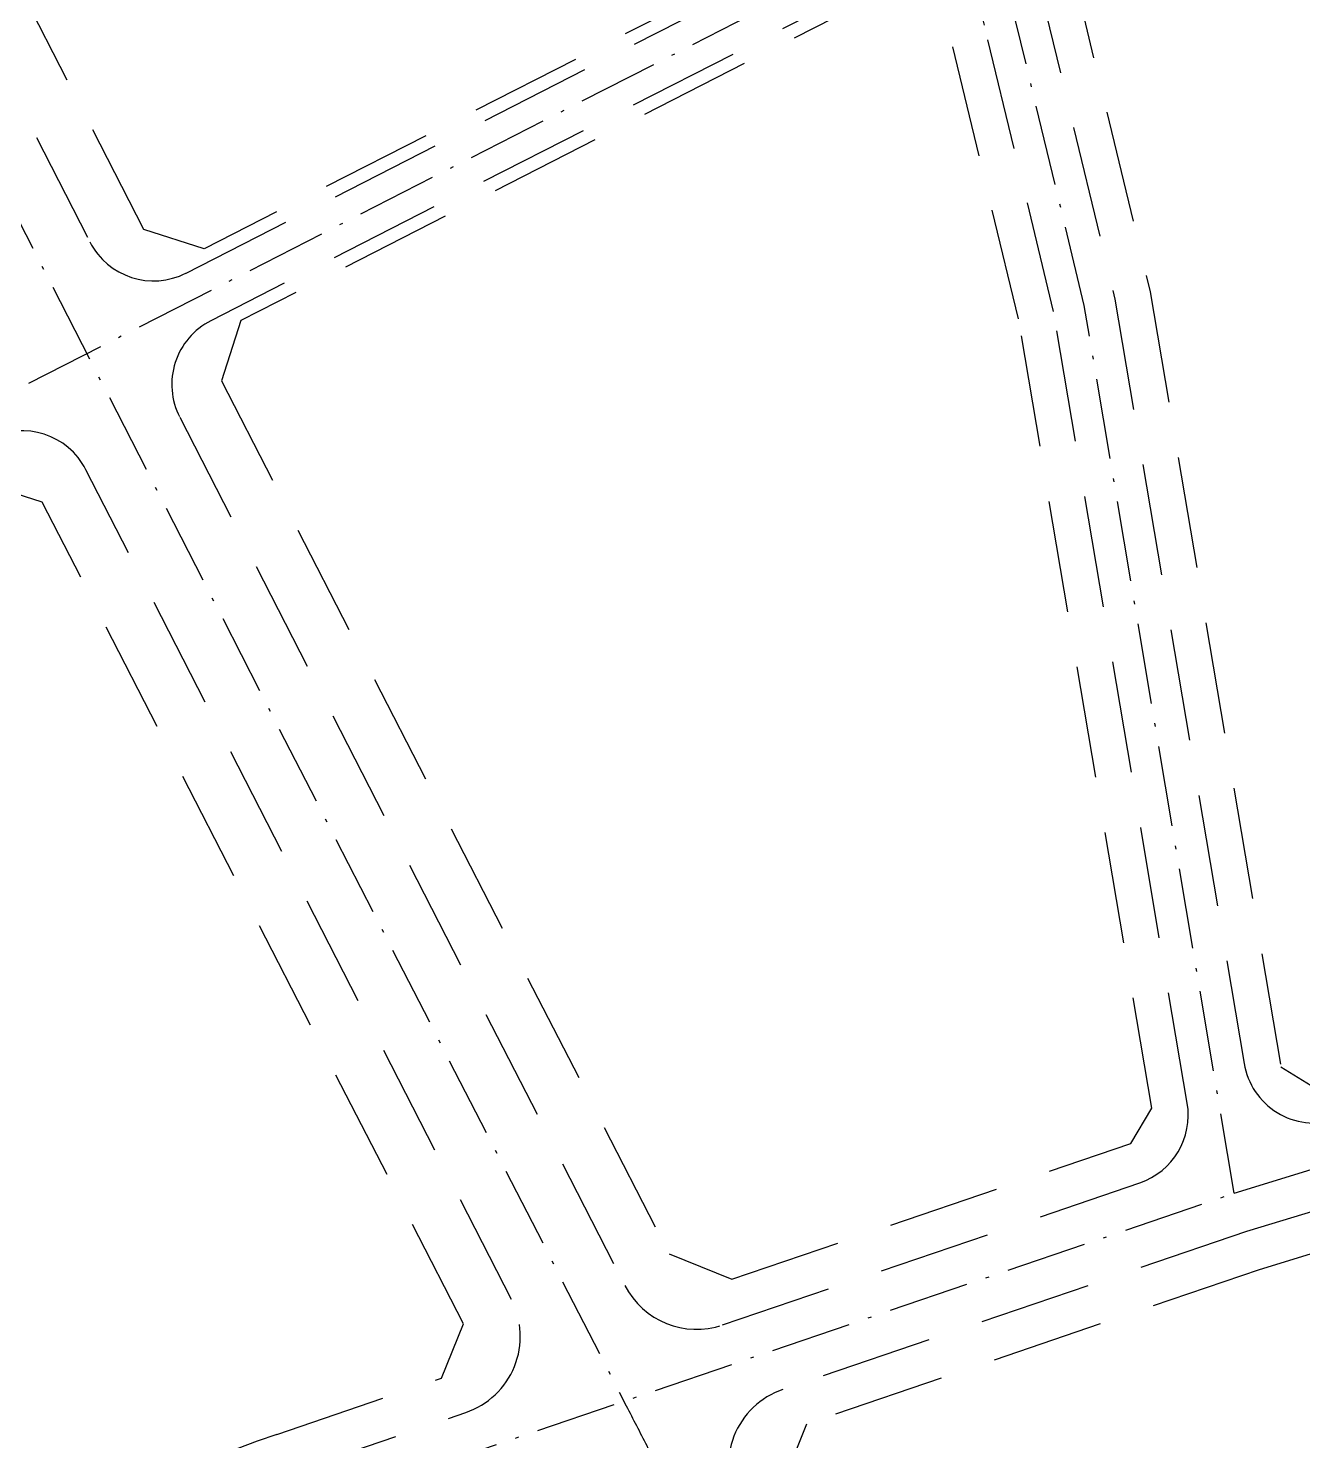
# Model space of a CAD drawing. Header units: metres. Extents: x 566107 to 571261, y 2062953 to 2068466.
# Drawn here: x 569301.7 to 569444.1, y 2065931.2 to 2066089 of the extents above; entities that cross this region are included whole.
import ezdxf

# ---------------------------------------------------------------- set-up
doc = ezdxf.new("R2010")
doc.units = ezdxf.units.M
doc.linetypes.add('ACAD_ISO10W100', pattern=[18.5, 12, -3, 0.5, -3])
doc.linetypes.add('HIDDEN', pattern=[0.375, 0.25, -0.125])
doc.layers.get('0').update_dxf_attribs({"linetype": 'CONTINUOUS'})
doc.layers.get('DEFPOINTS').update_dxf_attribs({"linetype": 'CONTINUOUS'})
doc.layers.add('kt', color=37, linetype='CONTINUOUS', lineweight=25)
for name, color, linetype in [('LogDg phu', 7, 'CONTINUOUS'), ('TimDg', 222, 'CONTINUOUS'), ('ViaHeSphu', 32, 'CONTINUOUS')]:
    doc.layers.add(name, color=color, linetype=linetype)
doc.styles.add('KTHUOC', font='VHARIALN.TTF', dxfattribs={"width": 0.8})
doc.dimstyles.new('tien', dxfattribs={"dimscale": 0, "dimtxt": 1.5, "dimasz": 0.75, "dimexe": 0.45, "dimexo": 0, "dimgap": 0.25, "dimtad": 1, "dimzin": 1, "dimtxsty": 'KTHUOC', "dimblk1": 'ARCHTICK', "dimblk2": 'ARCHTICK', "dimsah": 1, "dimcen": 1, "dimdle": 0.45, "dimclrd": 37, "dimclre": 37, "dimclrt": 7, "dimaunit": 1, "dimadec": 0, "dimazin": 0, "dimtfac": 1, "dimtix": 1, "dimtofl": 0, "dimtmove": 2, "dimatfit": 3, "dimldrblk": 'ARCHTICK', "dimfxl": 1, "dimtfill": 1, "dimtolj": 1, "dimtzin": 1, "dimarcsym": 0})

# ---------------------------------------------------------------- blocks, each defined once
blk = doc.blocks.new('*D2420')
at = {"layer": 'DEFPOINTS', "color": 0}
for p in [(569316.48, 2066388.51), (569171.52, 2066319.35), (569007.71, 2066216.21), (569368.54, 2065935.09)]:
    blk.add_point(p, dxfattribs=at)
at = {"layer": 'kt', "color": 37, "lineweight": -2}
blk.add_line((569171.52, 2066319.35), (569171.1, 2066320.16), dxfattribs=at)
blk.add_arc((569176.2, 2066310.23), 10.72, 37.1885, 109.1183, dxfattribs=at)
at = {"layer": 'kt', "color": 37}
for points in [[(569172.78, 2066320.12), (569172.59, 2066320.58), (569171.31, 2066319.76)], [(569184.94, 2066316.84), (569184.52, 2066316.57), (569185.55, 2066315.45)]]:
    blk.add_solid(points, dxfattribs=at)
at = {"layer": 'kt', "color": 7, "insert": (569179.6, 2066321.46), "char_height": 1.5, "attachment_point": 5, "rotation": 343.1534, "style": 'KTHUOC', "bg_fill": 3, "box_fill_scale": 1.1, "bg_fill_color": 256, "bg_fill_true_color": 13158600, "bg_fill_transparency": 9927884}
blk.add_mtext("\\A1;87°59' ", dxfattribs=at)
at = {"layer": 'DEFPOINTS', "color": 0}
blk.add_point((569181.8, 2066319.36), dxfattribs=at)
blk = doc.blocks.new('_ArchTick')
at = {"color": 0, "linetype": 'ByBlock', "const_width": 0.15}
blk.add_lwpolyline([(-0.5, -0.5), (0.5, 0.5)], dxfattribs=at)

msp = doc.modelspace()

# ---------------------------------------------------------------- linework, layer by layer
at = {"layer": 'LogDg phu', "linetype": 'HIDDEN', "ltscale": 50}
for points in [[(569199.983, 2066276.986), (569308.614, 2066065.117, 0.413652), (569319.369, 2066061.641), (569399.112, 2066102.335, 0.3469044), (569403.253, 2066111.337), (569395.21, 2066144.676, 0.0637052), (569386.492, 2066167.563), (569359.964, 2066217.155, 0.0210814), (569317.259, 2066289.482), (569280.918, 2066345.498, 0.394607), (569268.989, 2066348.462), (569212.152, 2066316.811)], [(569545.357, 2066155.239), (569535.519, 2066167.399, 0.4078299), (569524.405, 2066168.695), (569496.302, 2066146.957, -0.0504458), (569470.172, 2066130.663), (569418.366, 2066105.204, 0.3511368), (569414.118, 2066096.148), (569423.143, 2066058.738), (569437.566, 2065973.329, 0.4528224), (569447.798, 2065967.012), (569478.786, 2065976.506, 0.0558198), (569518.716, 2065993.805), (569556.644, 2066015.538), (569575.578, 2066027.563, 0.0435113), (569590.412, 2066038.907), (569603.399, 2066050.76, 0.3603869), (569604.815, 2066060.868), (569591.208, 2066082.932), (569560.369, 2066133.866, 0.0339596), (569545.357, 2066155.239)], [(569431.216, 2065968.895), (569416.281, 2066057.333), (569408.558, 2066089.345, 0.4848864), (569397.145, 2066094.595), (569322.134, 2066056.316, 0.4147754), (569318.652, 2066045.54), (569368.395, 2065948.523, 0.3722519), (569379.307, 2065944.111), (569425.908, 2065959.99, 0.367771), (569431.216, 2065968.895)], [(569642.589, 2065728.179, 0.2388537), (569645.598, 2065732.69), (569677.778, 2066001.135), (569687.282, 2066083.669, 0.6329421), (569678.075, 2066089.401), (569617.972, 2066050.731, 0.0420432), (569609.988, 2066044.589), (569596.479, 2066032.259, -0.0435113), (569580.403, 2066019.966), (569561.296, 2066007.831), (569523.191, 2065985.996, -0.0558198), (569481.423, 2065967.901), (569437.85, 2065954.551), (569386.029, 2065936.893, 0.4622806), (569380.989, 2065924.141)]]:
    msp.add_lwpolyline(points, format="xyb", dxfattribs=at)
msp.add_lwpolyline([(569330.949, 2065927.632), (569350.608, 2065934.331, 0.4574583), (569355.713, 2065946.956), (569308.177, 2066039.668, 0.413652), (569297.422, 2066043.144), (569230.167, 2066008.823, 0.44402), (569227.08, 2065997.363), (569253.124, 2065956.957), (569282.126, 2065908.24, 0.4529497), (569293.952, 2065906.048), (569299.977, 2065910.797, -0.084944)], format="xyb", close=True, dxfattribs=at)
at = {"layer": 'TimDg', "linetype": 'ACAD_ISO10W100', "ltscale": 0.75}
for points in [[(569436.465, 2065958.834), (569419.712, 2066058.035), (569398.612, 2066145.497, 0.0637052), (569389.578, 2066169.214), (569363.05, 2066218.806, 0.0210814), (569320.195, 2066291.387), (569273.196, 2066363.831), (569085.612, 2066661.709, 0.0423425), (569070.333, 2066681.95), (568996.089, 2066764.701, -0.0749695), (568963.325, 2066814.535), (568886.568, 2066981.043), (568801.419, 2067173.117), (568783.085, 2067218.92), (568756.049, 2067284.094), (568726.978, 2067363.658)], [(569171.52, 2066319.349), (569368.542, 2065935.086, 0.0002778), (569370.826, 2065930.638, 0.00125), (569373.125, 2065926.197, 0.0020833), (569375.453, 2065921.772, 0.0029167), (569377.825, 2065917.371, 0.00375), (569380.256, 2065913.002, 0.0045834), (569382.759, 2065908.673, 0.0054167), (569385.348, 2065904.396, 0.0062501), (569388.036, 2065900.18, 0.0070835), (569390.836, 2065896.038, 0.0080557), (569393.759, 2065891.981, 0.0444812), (569411.508, 2065872.121, 0.0080557), (569415.213, 2065868.763, 0.0070835), (569419.016, 2065865.518, 0.0062501), (569422.904, 2065862.375, 0.0054167), (569426.865, 2065859.323, 0.0045834), (569430.886, 2065856.352, 0.00375), (569434.956, 2065853.447, 0.0029167), (569439.065, 2065850.598, 0.0020833), (569443.201, 2065847.789, 0.00125), (569447.357, 2065845.009, 0.0002778)], [(568224.63, 2065550.435), (568690.681, 2065689.412), (569163.457, 2065830.394, 0.0477913), (569189.969, 2065841.147), (569267.153, 2065881.411, 0.0466729), (569282.795, 2065891.528), (569302.762, 2065907.262, -0.084944), (569332.401, 2065923.373), (569436.465, 2065958.834), (569480.105, 2065972.204, 0.0558198), (569520.953, 2065989.9), (569558.97, 2066011.684), (569577.99, 2066023.765, 0.0435113), (569593.446, 2066035.583), (569606.642, 2066047.627, -0.03515), (569617.36, 2066055.688), (569692.659, 2066104.135)], [(569408.662, 2066103.84), (569093.307, 2065942.912, -0.0467468), (569058.632, 2065929.125), (568564.179, 2065784.257), (568255.903, 2065693.937)]]:
    msp.add_lwpolyline(points, format="xyb", dxfattribs=at)
at = {"layer": 'ViaHeSphu', "linetype": 'HIDDEN', "ltscale": 50}
for points in [[(569215.072, 2066311.569), (569271.741, 2066343.127), (569278.831, 2066341.365), (569313.904, 2066287.305, -0.0210814), (569356.436, 2066215.268), (569382.965, 2066165.676, -0.0637052), (569391.321, 2066143.738), (569399.535, 2066109.693), (569396.254, 2066102.56), (569321.371, 2066064.347), (569314.636, 2066066.523), (569205.322, 2066279.724)], [(569544.19, 2066154.296), (569533.498, 2066167.512), (569526.398, 2066168.34), (569497.22, 2066145.771, -0.0504458), (569470.833, 2066129.317), (569421.142, 2066104.896), (569417.827, 2066097.831), (569427.064, 2066059.541), (569441.686, 2065972.957), (569445.054, 2065970.878), (569477.468, 2065980.809, 0.0558198), (569516.479, 2065997.709), (569554.318, 2066019.391), (569573.165, 2066031.362, 0.0435113), (569587.379, 2066042.231), (569600.574, 2066054.275, -0.0010483), (569600.875, 2066054.548), (569602.078, 2066062.084), (569559.086, 2066133.089, 0.0339596), (569544.19, 2066154.296)], [(569347.917, 2065938.168), (569350.368, 2065944.23), (569303.296, 2066036.038), (569296.561, 2066038.214), (569229.822, 2066004.156), (569228.775, 2066000.271), (569255.675, 2065958.537), (569284.287, 2065910.474), (569290.772, 2065909.272), (569297.192, 2065914.331, -0.084944), (569329.498, 2065931.892), (569347.917, 2065938.168)], [(569482.741, 2065963.598), (569439.235, 2065950.269), (569388.665, 2065933.037), (569386.264, 2065927.001, 0.0026429), (569388.355, 2065923.126, 0.00375), (569390.698, 2065918.914, 0.0045834), (569393.091, 2065914.776, 0.0054167), (569395.546, 2065910.721, 0.0062501), (569398.073, 2065906.758, 0.0070835), (569400.682, 2065902.898, 0.0080557), (569403.381, 2065899.152, 0.0444812), (569419.71, 2065880.881, 0.0080557), (569423.128, 2065877.782, 0.0070835), (569426.675, 2065874.755, 0.0062501), (569430.331, 2065871.801, 0.0054167), (569434.085, 2065868.908, 0.0045834), (569437.929, 2065866.067, 0.00375), (569441.853, 2065863.268, 0.0029167), (569445.846, 2065860.498, 0.0020833)]]:
    msp.add_lwpolyline(points, format="xyb", dxfattribs=at)
msp.add_lwpolyline([(569323.305, 2066049.616), (569373.328, 2065952.054), (569380.342, 2065949.217), (569424.914, 2065964.406), (569427.254, 2065968.332), (569412.36, 2066056.529), (569404.05, 2066090.976), (569398.424, 2066093.564), (569325.477, 2066056.338)], close=True, dxfattribs=at)

# ---------------------------------------------------------------- next in the draw order: dimensions: what is measured, and where the dimension line sits
at = {"layer": 'kt'}
dim = msp.add_angular_dim_2l(base=(569181.796, 2066319.364), line1=((569316.482, 2066388.507), (569007.707, 2066216.212)), line2=((569171.52, 2066319.349), (569368.542, 2065935.086)), dimstyle='tien', override={"dimscale": 1, "dimasz": 1.5, "dimpost": ' ', "dimadec": 2, "dimazin": 1}, dxfattribs=at)
dim.commit()
dim.dimension.update_dxf_attribs({"geometry": '*D2420', "text_midpoint": (569179.596, 2066321.456)})

doc.saveas('drawing.dxf')
